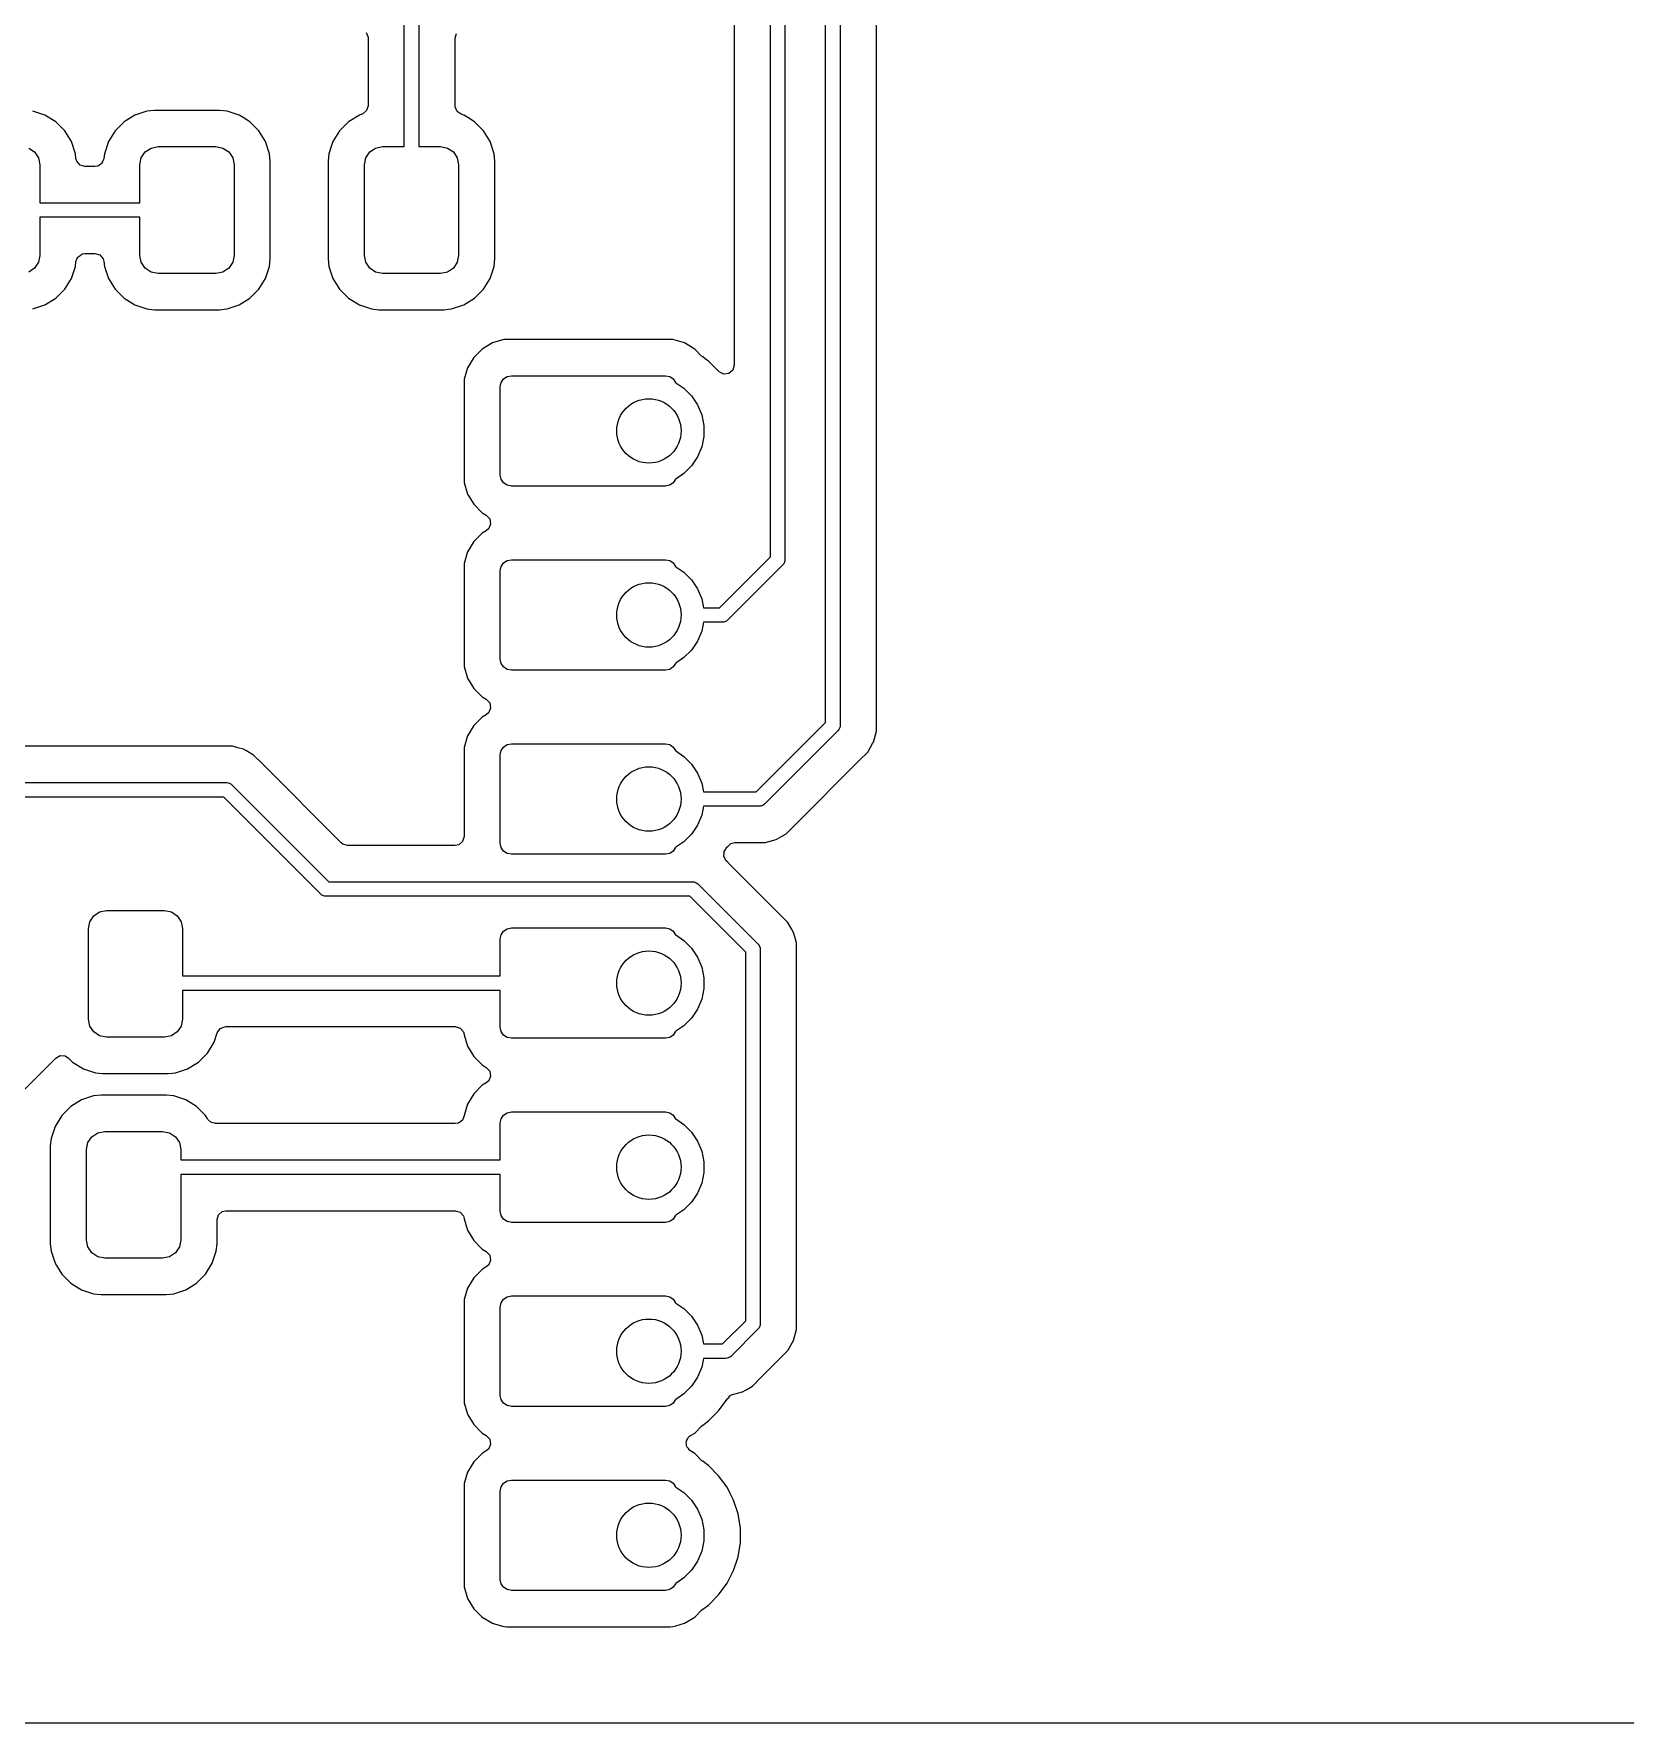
# Model space of a CAD drawing. Extents: x 78 to 227, y -124 to -75.
# Drawn here: x 123.08 to 145.05, y -123.88 to -100.56 of the extents above; entities that cross this region are included whole.
import ezdxf

# ---------------------------------------------------------------- set-up
doc = ezdxf.new("R2010")
doc.units = 0
doc.layers.add('BLACK', color=7, linetype='CONTINUOUS')

msp = doc.modelspace()

# ---------------------------------------------------------------- linework, layer by layer
at = {"layer": 'BLACK', "linetype": 'CONTINUOUS'}
for p, q in [((134.012, -110.067578), (134.012, -92.624422)), ((134.212, -92.583), (134.212, -110.109)), ((134.7125, -105.945639), (134.7125, -92.672059)), ((133.45, -94.869), (133.45, -107.823)), ((133.25, -107.781578), (133.25, -94.910421)), ((132.7495, -95.169097), (132.7495, -105.137693)), ((128.196, -102.122), (128.196, -100.062)), ((128.396, -100.062), (128.396, -102.122)), ((127.667947, -100.547796), (127.694772, -100.612311)), ((127.694772, -100.612311), (127.6955, -100.625732)), ((127.6955, -100.625732), (127.6955, -101.558267)), ((128.8965, -100.625732), (128.916185, -100.558693)), ((128.8965, -101.558267), (128.8965, -100.625732)), ((123.152565, -101.659593), (123.069297, -101.632001)), ((124.6432, -101.632001), (124.476668, -101.687185)), ((124.643203, -101.632), (124.6432, -101.632001)), ((124.74598, -101.621501), (124.643203, -101.632)), ((124.745998, -101.6215), (124.74598, -101.621501)), ((125.64601, -101.6215), (124.745998, -101.6215)), ((125.748795, -101.632), (125.64601, -101.6215)), ((125.748797, -101.632001), (125.748795, -101.632)), ((125.900432, -101.682248), (125.748797, -101.632001)), ((127.675815, -101.625306), (127.623011, -101.671061)), ((127.6955, -101.558267), (127.675815, -101.625306)), ((128.897228, -101.571683), (128.8965, -101.558267)), ((128.92405, -101.636199), (128.897228, -101.571683)), ((128.981494, -101.675972), (128.92405, -101.636199)), ((123.235835, -101.687186), (123.152565, -101.659593)), ((123.235837, -101.687187), (123.235835, -101.687186)), ((123.385151, -101.779286), (123.235837, -101.687187)), ((123.385155, -101.779289), (123.385151, -101.779286)), ((123.50921, -101.903344), (123.385155, -101.779289)), ((124.327342, -101.779289), (124.203289, -101.903342)), ((124.476663, -101.687187), (124.327342, -101.779289)), ((124.476668, -101.687185), (124.476663, -101.687187)), ((125.915331, -101.687185), (125.900432, -101.682248)), ((125.915336, -101.687187), (125.915331, -101.687185)), ((125.971888, -101.722069), (125.915336, -101.687187)), ((126.064656, -101.779288), (125.971888, -101.722069)), ((126.188712, -101.903344), (126.064656, -101.779288)), ((127.427342, -101.779289), (127.303289, -101.903342)), ((127.576663, -101.687187), (127.427342, -101.779289)), ((127.576671, -101.687184), (127.576663, -101.687187)), ((127.610506, -101.675972), (127.576671, -101.687184)), ((127.623011, -101.671061), (127.610506, -101.675972)), ((129.015328, -101.687184), (128.981494, -101.675972)), ((129.015334, -101.687186), (129.015328, -101.687184)), ((129.015335, -101.687186), (129.015334, -101.687186)), ((129.015336, -101.687187), (129.015335, -101.687186)), ((129.071888, -101.722069), (129.015336, -101.687187)), ((129.164656, -101.779288), (129.071888, -101.722069)), ((129.288712, -101.903344), (129.164656, -101.779288)), ((123.509213, -101.903348), (123.50921, -101.903344)), ((123.601312, -102.052662), (123.509213, -101.903348)), ((123.601313, -102.052664), (123.601312, -102.052662)), ((123.601314, -102.052666), (123.601313, -102.052664)), ((123.656499, -102.219203), (123.601314, -102.052666)), ((124.111185, -102.052668), (124.056001, -102.219204)), ((124.111187, -102.052663), (124.111185, -102.052668)), ((124.203289, -101.903342), (124.111187, -102.052663)), ((126.280814, -102.052666), (126.188712, -101.903344)), ((126.335999, -102.219203), (126.280814, -102.052666)), ((127.211185, -102.052668), (127.183662, -102.135727)), ((127.211187, -102.052663), (127.211185, -102.052668)), ((127.303289, -101.903342), (127.211187, -102.052663)), ((129.380814, -102.052666), (129.288712, -101.903344)), ((129.435999, -102.219203), (129.380814, -102.052666)), ((123.01217, -102.14103), (123.093276, -102.195224)), ((123.093276, -102.195224), (123.14747, -102.27633)), ((123.14747, -102.27633), (123.166499, -102.372002)), ((123.656499, -102.219204), (123.656499, -102.219203)), ((123.656499, -102.219205), (123.656499, -102.219204)), ((123.663231, -102.285102), (123.656499, -102.219205)), ((123.673795, -102.324011), (123.663231, -102.285102)), ((123.71955, -102.376815), (123.673795, -102.324011)), ((124.035145, -102.319712), (124.022871, -102.349795)), ((124.048648, -102.290147), (124.035145, -102.319712)), ((124.049268, -102.285103), (124.048273, -102.28754)), ((124.048273, -102.28754), (124.048648, -102.290147)), ((124.056, -102.219205), (124.049268, -102.285103)), ((124.056001, -102.219204), (124.056, -102.219205)), ((124.546, -102.372), (124.56503, -102.276329)), ((124.56503, -102.276329), (124.619223, -102.195223)), ((124.619223, -102.195223), (124.700329, -102.14103)), ((124.700329, -102.14103), (124.796, -102.122)), ((124.796, -102.122), (125.596, -102.122)), ((125.596, -102.122), (125.691671, -102.14103)), ((125.691671, -102.14103), (125.772777, -102.195223)), ((125.772777, -102.195223), (125.82697, -102.276329)), ((125.82697, -102.276329), (125.846, -102.372)), ((126.346499, -102.321992), (126.335999, -102.219203)), ((126.3465, -103.672009), (126.346499, -102.321992)), ((127.156, -102.219204), (127.1455, -102.321983)), ((127.1455, -102.321983), (127.1455, -103.672001)), ((127.156001, -102.219204), (127.156, -102.219204)), ((127.183662, -102.135727), (127.156001, -102.219203)), ((127.156001, -102.219203), (127.156001, -102.219204)), ((127.646, -102.372), (127.66503, -102.276329)), ((127.66503, -102.276329), (127.719223, -102.195223)), ((127.719223, -102.195223), (127.800329, -102.14103)), ((127.800329, -102.14103), (127.896, -102.122)), ((127.896, -102.122), (128.196, -102.122)), ((128.396, -102.122), (128.696, -102.122)), ((128.696, -102.122), (128.791671, -102.14103)), ((128.791671, -102.14103), (128.872777, -102.195223)), ((128.872777, -102.195223), (128.92697, -102.276329)), ((128.92697, -102.276329), (128.946, -102.372)), ((129.446499, -102.321992), (129.435999, -102.219203)), ((129.4465, -103.672009), (129.446499, -102.321992)), ((123.166499, -102.372002), (123.166499, -102.897)), ((123.786589, -102.3965), (123.71955, -102.376815)), ((123.92591, -102.3965), (123.786589, -102.3965)), ((123.960845, -102.391477), (123.92591, -102.3965)), ((123.962378, -102.390491), (123.960845, -102.391477)), ((123.96569, -102.389946), (123.962378, -102.390491)), ((123.992281, -102.371274), (123.96569, -102.389946)), ((124.019623, -102.353703), (123.992281, -102.371274)), ((124.020716, -102.351307), (124.019623, -102.353703)), ((124.022871, -102.349795), (124.020716, -102.351307)), ((124.546, -102.897), (124.546, -102.372)), ((125.846, -102.372), (125.846, -103.622)), ((127.646, -103.622), (127.646, -102.372)), ((128.946, -102.372), (128.946, -103.622)), ((123.166499, -102.897), (124.546, -102.897)), ((124.546, -103.097), (123.1665, -103.097)), ((123.1665, -103.097), (123.1665, -103.621999)), ((124.546, -103.622), (124.546, -103.097)), ((123.14747, -103.71767), (123.093276, -103.798776)), ((123.1665, -103.621999), (123.14747, -103.71767)), ((123.656499, -103.774797), (123.663231, -103.708897)), ((123.663231, -103.708897), (123.664225, -103.706459)), ((123.663851, -103.703853), (123.677352, -103.674289)), ((123.664225, -103.706459), (123.663851, -103.703853)), ((123.677352, -103.674289), (123.689627, -103.644206)), ((123.689627, -103.644206), (123.691781, -103.642692)), ((123.691781, -103.642692), (123.692876, -103.640297)), ((123.692876, -103.640297), (123.720216, -103.622726)), ((123.720216, -103.622726), (123.746807, -103.604055)), ((123.746807, -103.604055), (123.750119, -103.603509)), ((123.750119, -103.603509), (123.751654, -103.602523)), ((123.751654, -103.602523), (123.786589, -103.5975)), ((123.786589, -103.5975), (123.925911, -103.5975)), ((123.925911, -103.5975), (123.99295, -103.617185)), ((123.99295, -103.617185), (124.038705, -103.669989)), ((124.038705, -103.669989), (124.049269, -103.708898)), ((124.049269, -103.708898), (124.056001, -103.774797)), ((124.56503, -103.717671), (124.546, -103.622)), ((124.619223, -103.798777), (124.56503, -103.717671)), ((125.82697, -103.717671), (125.772777, -103.798777)), ((125.846, -103.622), (125.82697, -103.717671)), ((126.335999, -103.774797), (126.3465, -103.672009)), ((127.1455, -103.672001), (127.145501, -103.672018)), ((127.145501, -103.672018), (127.156, -103.774796)), ((127.66503, -103.717671), (127.646, -103.622)), ((127.719223, -103.798777), (127.66503, -103.717671)), ((128.92697, -103.717671), (128.872777, -103.798777)), ((128.946, -103.622), (128.92697, -103.717671)), ((129.435999, -103.774797), (129.4465, -103.672009)), ((123.093276, -103.798776), (123.01217, -103.85297)), ((123.509211, -104.090655), (123.601314, -103.941334)), ((123.601314, -103.941334), (123.656499, -103.774797)), ((124.056001, -103.774797), (124.056001, -103.774799)), ((124.056001, -103.774799), (124.111185, -103.941331)), ((124.111185, -103.941331), (124.111186, -103.941334)), ((124.111186, -103.941334), (124.203288, -104.090656)), ((124.700329, -103.85297), (124.619223, -103.798777)), ((124.796, -103.872), (124.700329, -103.85297)), ((125.596, -103.872), (124.796, -103.872)), ((125.691671, -103.85297), (125.596, -103.872)), ((125.772777, -103.798777), (125.691671, -103.85297)), ((126.188712, -104.090656), (126.280814, -103.941334)), ((126.280814, -103.941334), (126.335999, -103.774797)), ((127.156, -103.774796), (127.156001, -103.774799)), ((127.156001, -103.774799), (127.211185, -103.941331)), ((127.211185, -103.941331), (127.211186, -103.941334)), ((127.211186, -103.941334), (127.303288, -104.090656)), ((127.800329, -103.85297), (127.719223, -103.798777)), ((127.896, -103.872), (127.800329, -103.85297)), ((128.696, -103.872), (127.896, -103.872)), ((128.791671, -103.85297), (128.696, -103.872)), ((128.872777, -103.798777), (128.791671, -103.85297)), ((129.288712, -104.090656), (129.380814, -103.941334)), ((129.380814, -103.941334), (129.435999, -103.774797)), ((123.385155, -104.214711), (123.509211, -104.090655)), ((124.203288, -104.090656), (124.327344, -104.214712)), ((126.064656, -104.214712), (126.188712, -104.090656)), ((127.303288, -104.090656), (127.427344, -104.214712)), ((129.164656, -104.214712), (129.288712, -104.090656)), ((123.069297, -104.361999), (123.235834, -104.306814)), ((123.235834, -104.306814), (123.385155, -104.214711)), ((124.327344, -104.214712), (124.476666, -104.306814)), ((124.476666, -104.306814), (124.643203, -104.361999)), ((124.643203, -104.361999), (124.745991, -104.3725)), ((124.745991, -104.3725), (125.646008, -104.372499)), ((125.646008, -104.372499), (125.646016, -104.372498)), ((125.646016, -104.372498), (125.646019, -104.372498)), ((125.646019, -104.372498), (125.706996, -104.366269)), ((125.706996, -104.366269), (125.748797, -104.361999)), ((125.748797, -104.361999), (125.915334, -104.306814)), ((125.915334, -104.306814), (126.064656, -104.214712)), ((127.427344, -104.214712), (127.576666, -104.306814)), ((127.576666, -104.306814), (127.743203, -104.361999)), ((127.743203, -104.361999), (127.845991, -104.3725)), ((127.845991, -104.3725), (128.746008, -104.372499)), ((128.746008, -104.372499), (128.746016, -104.372498)), ((128.746016, -104.372498), (128.746019, -104.372498)), ((128.746019, -104.372498), (128.806996, -104.366269)), ((128.806996, -104.366269), (128.848797, -104.361999)), ((128.848797, -104.361999), (129.015334, -104.306814)), ((129.015334, -104.306814), (129.164656, -104.214712)), ((129.412042, -104.831435), (129.270056, -104.915405)), ((129.412045, -104.831434), (129.412042, -104.831435)), ((129.570447, -104.785413), (129.412045, -104.831434)), ((129.570453, -104.785412), (129.570447, -104.785413)), ((129.607458, -104.7825), (129.570453, -104.785412)), ((129.607466, -104.7825), (129.607458, -104.7825)), ((131.866534, -104.7825), (129.607466, -104.7825)), ((131.866541, -104.7825), (131.866534, -104.7825)), ((131.903546, -104.785412), (131.866541, -104.7825)), ((131.903552, -104.785413), (131.903546, -104.785412)), ((132.061954, -104.831434), (131.903552, -104.785413)), ((132.061957, -104.831435), (132.061954, -104.831434)), ((132.203943, -104.915405), (132.061957, -104.831435)), ((129.153405, -105.032056), (129.069435, -105.174042)), ((129.153412, -105.032047), (129.153405, -105.032056)), ((129.270047, -104.915412), (129.153412, -105.032047)), ((129.270056, -104.915405), (129.270047, -104.915412)), ((132.203946, -104.915407), (132.203943, -104.915405)), ((132.203947, -104.915408), (132.203946, -104.915407)), ((132.300147, -105.011608), (132.203947, -104.915408)), ((132.314938, -105.02424), (132.300147, -105.011608)), ((132.348129, -105.048355), (132.314938, -105.02424)), ((132.394462, -105.082018), (132.348129, -105.048355)), ((132.394466, -105.082021), (132.394462, -105.082018)), ((132.537819, -105.225374), (132.394466, -105.082021)), ((132.7495, -105.137693), (132.729815, -105.204732)), ((129.023412, -105.332453), (129.0205, -105.369458)), ((129.0205, -105.369458), (129.0205, -106.720541)), ((129.023413, -105.332447), (129.023412, -105.332453)), ((129.069434, -105.174045), (129.023413, -105.332447)), ((129.069435, -105.174042), (129.069434, -105.174045)), ((129.521, -105.4354), (129.532601, -105.377079)), ((129.532601, -105.377079), (129.565637, -105.327637)), ((129.565637, -105.327637), (129.615079, -105.294601)), ((129.615079, -105.294601), (129.6734, -105.283)), ((129.6734, -105.283), (131.8006, -105.283)), ((131.8006, -105.283), (131.858921, -105.294601)), ((131.858921, -105.294601), (131.908363, -105.327637)), ((131.908363, -105.327637), (131.941399, -105.377079)), ((131.941399, -105.377079), (131.94202, -105.380203)), ((132.544297, -105.231406), (132.537819, -105.225374)), ((132.607853, -105.260431), (132.544297, -105.231406)), ((132.677011, -105.250487), (132.607853, -105.260431)), ((132.729815, -105.204732), (132.677011, -105.250487)), ((129.521, -106.6546), (129.521, -105.4354)), ((131.94202, -105.380203), (132.055408, -105.455966)), ((132.055408, -105.455966), (132.161034, -105.561592)), ((132.161034, -105.561592), (132.244024, -105.685796)), ((132.244024, -105.685796), (132.301189, -105.823803)), ((132.301189, -105.823803), (132.330331, -105.970311)), ((132.330331, -105.970311), (132.330331, -106.119689)), ((134.7125, -110.02233), (134.7125, -105.945639)), ((132.301189, -106.266197), (132.244024, -106.404204)), ((132.330331, -106.119689), (132.301189, -106.266197)), ((132.161034, -106.528408), (132.055408, -106.634034)), ((132.244024, -106.404204), (132.161034, -106.528408)), ((129.0205, -106.720541), (129.023412, -106.757546)), ((129.023412, -106.757546), (129.023413, -106.757552)), ((129.023413, -106.757552), (129.069434, -106.915954)), ((129.532601, -106.712921), (129.521, -106.6546)), ((129.565637, -106.762363), (129.532601, -106.712921)), ((129.615079, -106.795399), (129.565637, -106.762363)), ((131.908363, -106.762363), (131.858921, -106.795399)), ((131.941399, -106.712921), (131.908363, -106.762363)), ((131.94202, -106.709796), (131.941399, -106.712921)), ((132.055408, -106.634034), (131.94202, -106.709796)), ((129.069434, -106.915954), (129.069435, -106.915957)), ((129.069435, -106.915957), (129.069436, -106.915959)), ((129.069436, -106.915959), (129.085701, -106.943461)), ((129.085701, -106.943461), (129.153405, -107.057943)), ((129.6734, -106.807), (129.615079, -106.795399)), ((131.8006, -106.807), (129.6734, -106.807)), ((131.858921, -106.795399), (131.8006, -106.807)), ((129.153405, -107.057943), (129.153412, -107.057952)), ((129.153412, -107.057952), (129.270047, -107.174587)), ((129.270047, -107.174587), (129.27005, -107.174589)), ((129.27005, -107.174589), (129.270053, -107.174592)), ((129.270053, -107.174592), (129.326996, -107.208268)), ((129.326996, -107.208268), (129.374679, -107.259338)), ((129.270047, -107.455412), (129.153412, -107.572047)), ((129.270053, -107.455408), (129.270047, -107.455412)), ((129.326996, -107.421732), (129.270053, -107.455408)), ((129.360536, -107.392669), (129.326996, -107.421732)), ((129.387182, -107.328079), (129.360536, -107.392669)), ((129.374679, -107.259338), (129.387182, -107.328079)), ((129.153405, -107.572056), (129.069435, -107.714042)), ((129.153412, -107.572047), (129.153405, -107.572056)), ((129.023412, -107.872453), (129.0205, -107.909458)), ((129.0205, -107.909458), (129.0205, -109.260541)), ((129.023413, -107.872447), (129.023412, -107.872453)), ((129.069434, -107.714045), (129.023413, -107.872447)), ((129.069435, -107.714042), (129.069434, -107.714045)), ((129.521, -107.9754), (129.532601, -107.917079)), ((129.532601, -107.917079), (129.565637, -107.867637)), ((129.565637, -107.867637), (129.615079, -107.834601)), ((129.615079, -107.834601), (129.6734, -107.823)), ((129.6734, -107.823), (131.8006, -107.823)), ((131.8006, -107.823), (131.858921, -107.834601)), ((131.858921, -107.834601), (131.908363, -107.867637)), ((131.908363, -107.867637), (131.941399, -107.917079)), ((131.941399, -107.917079), (131.94202, -107.920203)), ((131.94202, -107.920203), (132.055408, -107.995966)), ((132.546578, -108.485), (133.25, -107.781578)), ((133.420711, -107.89371), (132.658711, -108.655711)), ((133.433147, -107.878557), (133.420711, -107.89371)), ((133.448079, -107.842509), (133.433147, -107.878557)), ((133.45, -107.823), (133.448079, -107.842509)), ((129.521, -109.1946), (129.521, -107.9754)), ((132.055408, -107.995966), (132.161034, -108.101592)), ((132.161034, -108.101592), (132.244024, -108.225796)), ((132.244024, -108.225796), (132.301189, -108.363803)), ((132.301189, -108.363803), (132.325296, -108.485)), ((132.325296, -108.485), (132.546578, -108.485)), ((132.301189, -108.806197), (132.244024, -108.944204)), ((132.325296, -108.685), (132.301189, -108.806197)), ((132.588, -108.685), (132.325296, -108.685)), ((132.607509, -108.683079), (132.588, -108.685)), ((132.643557, -108.668147), (132.607509, -108.683079)), ((132.658711, -108.655711), (132.643557, -108.668147)), ((132.161034, -109.068408), (132.055408, -109.174034)), ((132.244024, -108.944204), (132.161034, -109.068408)), ((129.0205, -109.260541), (129.023412, -109.297546)), ((129.023412, -109.297546), (129.023413, -109.297552)), ((129.023413, -109.297552), (129.069434, -109.455954)), ((129.532601, -109.252921), (129.521, -109.1946)), ((129.565637, -109.302363), (129.532601, -109.252921)), ((129.615079, -109.335399), (129.565637, -109.302363)), ((129.6734, -109.347), (129.615079, -109.335399)), ((131.858921, -109.335399), (131.8006, -109.347)), ((131.908363, -109.302363), (131.858921, -109.335399)), ((131.941399, -109.252921), (131.908363, -109.302363)), ((131.94202, -109.249796), (131.941399, -109.252921)), ((132.055408, -109.174034), (131.94202, -109.249796)), ((129.069434, -109.455954), (129.069435, -109.455957)), ((129.069435, -109.455957), (129.153405, -109.597943)), ((131.8006, -109.347), (129.6734, -109.347)), ((129.153405, -109.597943), (129.153412, -109.597952)), ((129.153412, -109.597952), (129.270047, -109.714587)), ((129.270047, -109.714587), (129.27005, -109.714589)), ((129.27005, -109.714589), (129.270053, -109.714592)), ((129.270053, -109.714592), (129.326996, -109.748268)), ((129.326996, -109.748268), (129.374679, -109.799338)), ((129.374679, -109.799338), (129.387182, -109.868079)), ((129.270047, -109.995412), (129.153412, -110.112047)), ((129.270053, -109.995408), (129.270047, -109.995412)), ((129.326996, -109.961732), (129.270053, -109.995408)), ((129.360536, -109.932669), (129.326996, -109.961732)), ((129.387182, -109.868079), (129.360536, -109.932669)), ((134.712501, -110.022348), (134.7125, -110.02233)), ((134.712501, -110.029943), (134.712501, -110.022348)), ((134.712501, -110.188057), (134.712501, -110.029943)), ((129.069434, -110.254045), (129.023413, -110.412447)), ((129.069435, -110.254042), (129.069434, -110.254045)), ((129.153405, -110.112056), (129.069435, -110.254042)), ((129.153412, -110.112047), (129.153405, -110.112056)), ((133.054578, -111.025), (134.012, -110.067578)), ((134.182711, -110.179711), (133.166711, -111.195711)), ((134.195147, -110.164557), (134.182711, -110.179711)), ((134.210079, -110.128509), (134.195147, -110.164557)), ((134.212, -110.109), (134.210079, -110.128509)), ((134.671577, -110.340785), (134.712501, -110.188057)), ((125.658121, -110.3975), (122.220097, -110.3975)), ((125.658137, -110.397499), (125.658121, -110.3975)), ((125.665733, -110.397499), (125.658137, -110.397499)), ((125.823847, -110.397499), (125.665733, -110.397499)), ((125.899871, -110.41787), (125.823847, -110.397499)), ((125.976573, -110.438422), (125.899871, -110.41787)), ((125.976574, -110.438422), (125.976573, -110.438422)), ((125.976575, -110.438423), (125.976574, -110.438422)), ((126.007279, -110.45615), (125.976575, -110.438423)), ((126.007281, -110.456151), (126.007279, -110.45615)), ((126.113506, -110.51748), (126.007281, -110.456151)), ((129.023412, -110.412453), (129.0205, -110.449458)), ((129.0205, -110.449458), (129.0205, -111.6425)), ((129.023413, -110.412447), (129.023412, -110.412453)), ((129.521, -110.5154), (129.532601, -110.457079)), ((129.532601, -110.457079), (129.565637, -110.407637)), ((129.565637, -110.407637), (129.615079, -110.374601)), ((129.615079, -110.374601), (129.6734, -110.363)), ((129.6734, -110.363), (131.8006, -110.363)), ((131.8006, -110.363), (131.858921, -110.374601)), ((131.858921, -110.374601), (131.908363, -110.407637)), ((131.908363, -110.407637), (131.941399, -110.457079)), ((131.941399, -110.457079), (131.94202, -110.460203)), ((131.94202, -110.460203), (132.055408, -110.535966)), ((134.480716, -110.58952), (134.59252, -110.477716)), ((134.59252, -110.477716), (134.660674, -110.359669)), ((134.660674, -110.359669), (134.671577, -110.340785)), ((126.113507, -110.517481), (126.113506, -110.51748)), ((126.232378, -110.636352), (126.113507, -110.517481)), ((126.23238, -110.636355), (126.232378, -110.636352)), ((127.326206, -111.730181), (126.23238, -110.636355)), ((129.521, -111.7346), (129.521, -110.5154)), ((132.055408, -110.535966), (132.161034, -110.641592)), ((132.161034, -110.641592), (132.244024, -110.765796)), ((133.586728, -111.483506), (134.470506, -110.599728)), ((134.470506, -110.599728), (134.470511, -110.599724)), ((134.470511, -110.599724), (134.480714, -110.58952)), ((134.480714, -110.58952), (134.480716, -110.58952)), ((121.961421, -110.898), (125.74479, -110.898)), ((125.74479, -110.898), (125.764299, -110.899921)), ((125.764299, -110.899921), (125.800347, -110.914853)), ((125.800347, -110.914853), (125.815501, -110.927289)), ((125.815501, -110.927289), (127.155211, -112.267)), ((132.244024, -110.765796), (132.301189, -110.903803)), ((132.301189, -110.903803), (132.325296, -111.025)), ((125.703368, -111.098), (121.92, -111.098)), ((127.043079, -112.43771), (125.703368, -111.098)), ((132.325296, -111.025), (133.054578, -111.025)), ((133.166711, -111.195711), (133.151557, -111.208147)), ((132.301189, -111.346197), (132.244024, -111.484204)), ((132.325296, -111.225), (132.301189, -111.346197)), ((133.096, -111.225), (132.325296, -111.225)), ((133.115509, -111.223079), (133.096, -111.225)), ((133.151557, -111.208147), (133.115509, -111.223079)), ((129.0205, -111.6425), (129.000815, -111.709539)), ((132.161034, -111.608408), (132.055408, -111.714034)), ((132.244024, -111.484204), (132.161034, -111.608408)), ((133.327785, -111.684577), (133.393736, -111.6465)), ((133.393736, -111.6465), (133.464716, -111.60552)), ((133.464716, -111.60552), (133.57652, -111.493716)), ((133.57652, -111.493714), (133.586724, -111.483511)), ((133.57652, -111.493716), (133.57652, -111.493714)), ((133.586724, -111.483511), (133.586728, -111.483506)), ((127.346848, -111.746815), (127.326206, -111.730181)), ((127.413887, -111.7665), (127.346848, -111.746815)), ((128.8965, -111.7665), (127.413887, -111.7665)), ((128.948011, -111.755294), (128.8965, -111.7665)), ((129.000815, -111.709539), (128.948011, -111.755294)), ((129.532601, -111.792921), (129.521, -111.7346)), ((129.565637, -111.842363), (129.532601, -111.792921)), ((129.615079, -111.875399), (129.565637, -111.842363)), ((129.6734, -111.887), (129.615079, -111.875399)), ((131.8006, -111.887), (129.6734, -111.887)), ((131.858921, -111.875399), (131.8006, -111.887)), ((131.908363, -111.842363), (131.858921, -111.875399)), ((131.941399, -111.792921), (131.908363, -111.842363)), ((131.94202, -111.789796), (131.941399, -111.792921)), ((132.055408, -111.714034), (131.94202, -111.789796)), ((132.607403, -111.918328), (132.611142, -111.866059)), ((132.611142, -111.866059), (132.612388, -111.848638)), ((132.612388, -111.848638), (132.628253, -111.819085)), ((132.628253, -111.819085), (132.633708, -111.811577)), ((132.633708, -111.811577), (132.651787, -111.786694)), ((132.651787, -111.786694), (132.651791, -111.786685)), ((132.651791, -111.786685), (132.653, -111.784715)), ((132.653, -111.784715), (132.653656, -111.78412)), ((132.653656, -111.78412), (132.654652, -111.782751)), ((132.654652, -111.782751), (132.654939, -111.782959)), ((132.654939, -111.782959), (132.70481, -111.737837)), ((132.70481, -111.737837), (132.75873, -111.7255)), ((132.75873, -111.7255), (133.009331, -111.7255)), ((133.009331, -111.7255), (133.009347, -111.725501)), ((133.009347, -111.725501), (133.016943, -111.725501)), ((133.016943, -111.725501), (133.175054, -111.725501)), ((133.175054, -111.725501), (133.175057, -111.725501)), ((133.175057, -111.725501), (133.327785, -111.684577)), ((132.640885, -111.979649), (132.607403, -111.918328)), ((132.65952, -111.998284), (132.640885, -111.979649)), ((132.659521, -111.998286), (132.65952, -111.998284)), ((132.66659, -112.005355), (132.659521, -111.998286)), ((133.373809, -112.712574), (132.66659, -112.005355)), ((127.155211, -112.267), (132.179, -112.267)), ((132.179, -112.267), (132.198509, -112.268921)), ((132.198509, -112.268921), (132.234557, -112.283853)), ((132.234557, -112.283853), (132.249711, -112.296289)), ((132.249711, -112.296289), (133.080145, -113.126724)), ((127.058232, -112.450147), (127.043079, -112.43771)), ((127.06879, -112.45452), (127.058232, -112.450147)), ((127.094281, -112.465079), (127.06879, -112.45452)), ((127.11379, -112.467), (127.094281, -112.465079)), ((132.137578, -112.467), (127.11379, -112.467)), ((132.909435, -113.238856), (132.137578, -112.467)), ((123.836, -112.913), (123.85503, -112.817329)), ((123.85503, -112.817329), (123.909223, -112.736223)), ((123.909223, -112.736223), (123.990329, -112.68203)), ((123.990329, -112.68203), (124.086, -112.663)), ((124.086, -112.663), (124.886, -112.663)), ((124.886, -112.663), (124.981671, -112.68203)), ((124.981671, -112.68203), (125.062777, -112.736223)), ((125.062777, -112.736223), (125.11697, -112.817329)), ((125.11697, -112.817329), (125.136, -112.913)), ((133.37382, -112.712584), (133.373809, -112.712574)), ((133.37815, -112.716914), (133.37382, -112.712584)), ((133.378151, -112.716915), (133.37815, -112.716914)), ((133.489955, -112.828719), (133.378151, -112.716915)), ((133.489956, -112.828721), (133.489955, -112.828719)), ((133.489959, -112.828725), (133.489956, -112.828721)), ((133.539273, -112.914141), (133.489959, -112.828725)), ((123.836, -114.163), (123.836, -112.913)), ((125.136, -112.913), (125.136, -113.565)), ((129.521, -113.0554), (129.532601, -112.997079)), ((129.521, -113.565), (129.521, -113.0554)), ((129.532601, -112.997079), (129.565637, -112.947637)), ((129.565637, -112.947637), (129.615079, -112.914601)), ((129.615079, -112.914601), (129.6734, -112.903)), ((129.6734, -112.903), (131.8006, -112.903)), ((131.8006, -112.903), (131.858921, -112.914601)), ((131.858921, -112.914601), (131.908363, -112.947637)), ((131.908363, -112.947637), (131.941399, -112.997079)), ((131.941399, -112.997079), (131.94202, -113.000203)), ((131.94202, -113.000203), (132.055408, -113.075966)), ((133.569012, -112.965651), (133.539273, -112.914141)), ((133.593618, -113.057481), (133.569012, -112.965651)), ((133.607435, -113.109049), (133.593618, -113.057481)), ((132.055408, -113.075966), (132.161034, -113.181592)), ((132.161034, -113.181592), (132.244024, -113.305796)), ((132.909435, -118.325578), (132.909435, -113.238856)), ((133.080145, -113.126724), (133.092582, -113.141877)), ((133.092582, -113.141877), (133.093466, -113.144011)), ((133.093466, -113.144011), (133.107514, -113.177926)), ((133.107514, -113.177926), (133.109435, -113.197435)), ((133.109435, -113.197435), (133.109435, -118.367)), ((133.607438, -113.109061), (133.607435, -113.109049)), ((133.609935, -113.118376), (133.607438, -113.109061)), ((133.609935, -118.280329), (133.609935, -113.118376)), ((132.244024, -113.305796), (132.301189, -113.443803)), ((132.301189, -113.443803), (132.330331, -113.590311)), ((125.136, -113.565), (129.521, -113.565)), ((129.521, -113.765), (125.136, -113.765)), ((125.136, -113.765), (125.136, -114.163)), ((129.521, -114.2746), (129.521, -113.765)), ((132.330331, -113.739689), (132.301189, -113.886197)), ((132.330331, -113.590311), (132.330331, -113.739689)), ((132.301189, -113.886197), (132.244024, -114.024204)), ((123.85503, -114.258671), (123.836, -114.163)), ((125.136, -114.163), (125.11697, -114.258671)), ((132.161034, -114.148408), (132.055408, -114.254034)), ((132.244024, -114.024204), (132.161034, -114.148408)), ((123.909223, -114.339777), (123.85503, -114.258671)), ((123.990329, -114.39397), (123.909223, -114.339777)), ((124.086, -114.413), (123.990329, -114.39397)), ((124.886, -114.413), (124.086, -114.413)), ((124.981671, -114.39397), (124.886, -114.413)), ((125.062777, -114.339777), (124.981671, -114.39397)), ((125.11697, -114.258671), (125.062777, -114.339777)), ((125.570814, -114.482334), (125.614501, -114.350496)), ((125.614501, -114.350496), (125.654274, -114.293051)), ((125.654274, -114.293051), (125.71879, -114.266228)), ((125.71879, -114.266228), (125.732207, -114.2655)), ((125.732207, -114.2655), (128.89997, -114.2655)), ((128.89997, -114.2655), (128.967009, -114.285185)), ((128.967009, -114.285185), (129.012764, -114.337989)), ((129.012764, -114.337989), (129.021435, -114.371465)), ((129.021435, -114.371465), (129.022274, -114.371312)), ((129.022274, -114.371312), (129.023413, -114.377552)), ((129.023413, -114.377552), (129.069434, -114.535954)), ((129.532601, -114.332921), (129.521, -114.2746)), ((129.565637, -114.382363), (129.532601, -114.332921)), ((129.615079, -114.415399), (129.565637, -114.382363)), ((129.6734, -114.427), (129.615079, -114.415399)), ((131.8006, -114.427), (129.6734, -114.427)), ((131.858921, -114.415399), (131.8006, -114.427)), ((131.908363, -114.382363), (131.858921, -114.415399)), ((131.941399, -114.332921), (131.908363, -114.382363)), ((131.94202, -114.329796), (131.941399, -114.332921)), ((132.055408, -114.254034), (131.94202, -114.329796)), ((122.654521, -115.430713), (123.385756, -114.699479)), ((123.385756, -114.699479), (123.447075, -114.665997)), ((123.447075, -114.665997), (123.516767, -114.670981)), ((123.516767, -114.670981), (123.561114, -114.699482)), ((123.561114, -114.699482), (123.617344, -114.755712)), ((125.354656, -114.755712), (125.478712, -114.631656)), ((125.478712, -114.631656), (125.570814, -114.482334)), ((129.069434, -114.535954), (129.069435, -114.535957)), ((129.069435, -114.535957), (129.153405, -114.677943)), ((129.153405, -114.677943), (129.153412, -114.677952)), ((129.153412, -114.677952), (129.270047, -114.794587)), ((123.617344, -114.755712), (123.766666, -114.847814)), ((123.766666, -114.847814), (123.933203, -114.902999)), ((123.933203, -114.902999), (124.035991, -114.9135)), ((124.035991, -114.9135), (124.936008, -114.913499)), ((124.936008, -114.913499), (124.936016, -114.913498)), ((124.936016, -114.913498), (124.936019, -114.913498)), ((124.936019, -114.913498), (124.992302, -114.907748)), ((124.992302, -114.907748), (125.038797, -114.902999)), ((125.038797, -114.902999), (125.205334, -114.847814)), ((125.205334, -114.847814), (125.354656, -114.755712)), ((129.270047, -114.794587), (129.27005, -114.794589)), ((129.27005, -114.794589), (129.270053, -114.794592)), ((129.270053, -114.794592), (129.326996, -114.828268)), ((129.326996, -114.828268), (129.374679, -114.879338)), ((129.374679, -114.879338), (129.387182, -114.948079)), ((129.270047, -115.075412), (129.153412, -115.192047)), ((129.270053, -115.075408), (129.270047, -115.075412)), ((129.326996, -115.041732), (129.270053, -115.075408)), ((129.360536, -115.012669), (129.326996, -115.041732)), ((129.387182, -114.948079), (129.360536, -115.012669)), ((123.591342, -115.368289), (123.467289, -115.492342)), ((123.740663, -115.276187), (123.591342, -115.368289)), ((123.740668, -115.276185), (123.740663, -115.276187)), ((123.9072, -115.221001), (123.740668, -115.276185)), ((123.907203, -115.221), (123.9072, -115.221001)), ((124.00998, -115.210501), (123.907203, -115.221)), ((124.009998, -115.2105), (124.00998, -115.210501)), ((124.91001, -115.2105), (124.009998, -115.2105)), ((125.012795, -115.221), (124.91001, -115.2105)), ((125.012797, -115.221001), (125.012795, -115.221)), ((125.179334, -115.276186), (125.012797, -115.221001)), ((125.328656, -115.368288), (125.179334, -115.276186)), ((125.452712, -115.492344), (125.328656, -115.368288)), ((129.069434, -115.334045), (129.023413, -115.492447)), ((129.069435, -115.334042), (129.069434, -115.334045)), ((129.153405, -115.192056), (129.069435, -115.334042)), ((129.153412, -115.192047), (129.153405, -115.192056)), ((123.467289, -115.492342), (123.375187, -115.641663)), ((125.475604, -115.529458), (125.452712, -115.492344)), ((125.485558, -115.545596), (125.475604, -115.529458)), ((125.524058, -115.584815), (125.485558, -115.545596)), ((125.591097, -115.6045), (125.524058, -115.584815)), ((128.89997, -115.6045), (125.591097, -115.6045)), ((128.942476, -115.596987), (128.89997, -115.6045)), ((128.998706, -115.555514), (128.942476, -115.596987)), ((129.020487, -115.498361), (128.998706, -115.555514)), ((129.022274, -115.498688), (129.020487, -115.498361)), ((129.023413, -115.492447), (129.022274, -115.498688)), ((129.521, -115.5954), (129.532601, -115.537079)), ((129.521, -116.105), (129.521, -115.5954)), ((129.532601, -115.537079), (129.565637, -115.487637)), ((129.565637, -115.487637), (129.615079, -115.454601)), ((129.615079, -115.454601), (129.6734, -115.443)), ((129.6734, -115.443), (131.8006, -115.443)), ((131.8006, -115.443), (131.858921, -115.454601)), ((131.858921, -115.454601), (131.908363, -115.487637)), ((131.908363, -115.487637), (131.941399, -115.537079)), ((131.941399, -115.537079), (131.94202, -115.540203)), ((131.94202, -115.540203), (132.055408, -115.615966)), ((132.055408, -115.615966), (132.161034, -115.721592)), ((123.32, -115.808204), (123.3095, -115.910983)), ((123.320001, -115.808204), (123.32, -115.808204)), ((123.375186, -115.641666), (123.320001, -115.808203)), ((123.320001, -115.808203), (123.320001, -115.808204)), ((123.375187, -115.641663), (123.375186, -115.641666)), ((123.81, -115.961), (123.82903, -115.865329)), ((123.82903, -115.865329), (123.883223, -115.784223)), ((123.883223, -115.784223), (123.964329, -115.73003)), ((123.964329, -115.73003), (124.06, -115.711)), ((124.06, -115.711), (124.86, -115.711)), ((124.86, -115.711), (124.955671, -115.73003)), ((124.955671, -115.73003), (125.036777, -115.784223)), ((125.036777, -115.784223), (125.09097, -115.865329)), ((125.09097, -115.865329), (125.11, -115.961)), ((132.161034, -115.721592), (132.244024, -115.845796)), ((132.244024, -115.845796), (132.301189, -115.983803)), ((123.3095, -115.910983), (123.3095, -117.261001)), ((123.81, -117.211), (123.81, -115.961)), ((125.11, -115.961), (125.11, -116.105)), ((132.301189, -115.983803), (132.330331, -116.130311)), ((125.11, -116.105), (129.521, -116.105)), ((129.521, -116.305), (125.11, -116.305)), ((125.11, -116.305), (125.11, -117.211)), ((129.521, -116.8146), (129.521, -116.305)), ((132.330331, -116.279689), (132.301189, -116.426197)), ((132.330331, -116.130311), (132.330331, -116.279689)), ((132.244024, -116.564204), (132.161034, -116.688408)), ((132.301189, -116.426197), (132.244024, -116.564204)), ((132.055408, -116.794034), (131.94202, -116.869796)), ((132.161034, -116.688408), (132.055408, -116.794034)), ((125.6105, -116.9295), (125.630185, -116.862461)), ((125.6105, -117.261009), (125.6105, -116.9295)), ((125.630185, -116.862461), (125.682989, -116.816706)), ((125.682989, -116.816706), (125.7345, -116.8055)), ((125.7345, -116.8055), (128.89997, -116.8055)), ((128.89997, -116.8055), (128.967009, -116.825185)), ((128.967009, -116.825185), (129.012764, -116.877989)), ((129.012764, -116.877989), (129.021435, -116.911465)), ((129.021435, -116.911465), (129.022274, -116.911312)), ((129.022274, -116.911312), (129.023413, -116.917552)), ((129.023413, -116.917552), (129.069434, -117.075954)), ((129.532601, -116.872921), (129.521, -116.8146)), ((129.565637, -116.922363), (129.532601, -116.872921)), ((129.615079, -116.955399), (129.565637, -116.922363)), ((129.6734, -116.967), (129.615079, -116.955399)), ((131.8006, -116.967), (129.6734, -116.967)), ((131.858921, -116.955399), (131.8006, -116.967)), ((131.908363, -116.922363), (131.858921, -116.955399)), ((131.941399, -116.872921), (131.908363, -116.922363)), ((131.94202, -116.869796), (131.941399, -116.872921)), ((123.3095, -117.261001), (123.309501, -117.261018)), ((123.309501, -117.261018), (123.32, -117.363796)), ((123.82903, -117.306671), (123.81, -117.211)), ((125.11, -117.211), (125.09097, -117.306671)), ((125.599999, -117.363797), (125.6105, -117.261009)), ((129.069434, -117.075954), (129.069435, -117.075957)), ((129.069435, -117.075957), (129.153405, -117.217943)), ((129.153405, -117.217943), (129.153412, -117.217952)), ((129.153412, -117.217952), (129.270047, -117.334587)), ((123.32, -117.363796), (123.320001, -117.363799)), ((123.320001, -117.363799), (123.375185, -117.530331)), ((123.883223, -117.387777), (123.82903, -117.306671)), ((123.964329, -117.44197), (123.883223, -117.387777)), ((124.06, -117.461), (123.964329, -117.44197)), ((124.86, -117.461), (124.06, -117.461)), ((124.955671, -117.44197), (124.86, -117.461)), ((125.036777, -117.387777), (124.955671, -117.44197)), ((125.09097, -117.306671), (125.036777, -117.387777)), ((125.544814, -117.530334), (125.599999, -117.363797)), ((129.270047, -117.334587), (129.27005, -117.334589)), ((129.27005, -117.334589), (129.270053, -117.334592)), ((129.270053, -117.334592), (129.326996, -117.368268)), ((129.326996, -117.368268), (129.374679, -117.419338)), ((129.387182, -117.488079), (129.360536, -117.552669)), ((129.374679, -117.419338), (129.387182, -117.488079)), ((123.375185, -117.530331), (123.375187, -117.530336)), ((123.375187, -117.530336), (123.39469, -117.561956)), ((123.39469, -117.561956), (123.467288, -117.679656)), ((123.467288, -117.679656), (123.591344, -117.803712)), ((125.328656, -117.803712), (125.452712, -117.679656)), ((125.452712, -117.679656), (125.544814, -117.530334)), ((129.153405, -117.732056), (129.069435, -117.874042)), ((129.153412, -117.732047), (129.153405, -117.732056)), ((129.270047, -117.615412), (129.153412, -117.732047)), ((129.270053, -117.615408), (129.270047, -117.615412)), ((129.326996, -117.581731), (129.270053, -117.615408)), ((129.360536, -117.552669), (129.326996, -117.581731)), ((123.591344, -117.803712), (123.740666, -117.895814)), ((123.740666, -117.895814), (123.907203, -117.950999)), ((123.907203, -117.950999), (124.009991, -117.9615)), ((124.009991, -117.9615), (124.910008, -117.961499)), ((124.910008, -117.961499), (124.910016, -117.961498)), ((124.910016, -117.961498), (124.910019, -117.961498)), ((124.910019, -117.961498), (124.966302, -117.955748)), ((124.966302, -117.955748), (125.012797, -117.950999)), ((125.012797, -117.950999), (125.179334, -117.895814)), ((125.179334, -117.895814), (125.328656, -117.803712)), ((129.069434, -117.874045), (129.023413, -118.032447)), ((129.069435, -117.874042), (129.069434, -117.874045)), ((129.023412, -118.032453), (129.0205, -118.069458)), ((129.0205, -118.069458), (129.0205, -119.420541)), ((129.023413, -118.032447), (129.023412, -118.032453)), ((129.521, -118.1354), (129.532601, -118.077079)), ((129.521, -119.3546), (129.521, -118.1354)), ((129.532601, -118.077079), (129.565637, -118.027637)), ((129.565637, -118.027637), (129.615079, -117.994601)), ((129.615079, -117.994601), (129.6734, -117.983)), ((129.6734, -117.983), (131.8006, -117.983)), ((131.8006, -117.983), (131.858921, -117.994601)), ((131.858921, -117.994601), (131.908363, -118.027637)), ((131.908363, -118.027637), (131.941399, -118.077079)), ((131.941399, -118.077079), (131.94202, -118.080203)), ((131.94202, -118.080203), (132.055408, -118.155966)), ((132.055408, -118.155966), (132.161034, -118.261592)), ((132.161034, -118.261592), (132.244024, -118.385796)), ((132.244024, -118.385796), (132.301189, -118.523803)), ((132.590013, -118.645), (132.909435, -118.325578)), ((133.092582, -118.422557), (133.080146, -118.43771)), ((133.107514, -118.386509), (133.092582, -118.422557)), ((133.109435, -118.367), (133.107514, -118.386509)), ((133.609936, -118.280347), (133.609935, -118.280329)), ((133.609936, -118.287942), (133.609936, -118.280347)), ((133.609936, -118.446057), (133.609936, -118.287942)), ((132.301189, -118.523803), (132.325296, -118.645)), ((132.325296, -118.645), (132.590013, -118.645)), ((133.080146, -118.43771), (132.702146, -118.815711)), ((133.489955, -118.735716), (133.569012, -118.598784)), ((133.569012, -118.598784), (133.609936, -118.446057)), ((132.325296, -118.845), (132.301189, -118.966197)), ((132.631435, -118.845), (132.325296, -118.845)), ((132.650944, -118.843079), (132.631435, -118.845)), ((132.686992, -118.828147), (132.650944, -118.843079)), ((132.702146, -118.815711), (132.686992, -118.828147)), ((133.111956, -119.113714), (133.489955, -118.735716)), ((132.244024, -119.104204), (132.161034, -119.228408)), ((132.301189, -118.966197), (132.244024, -119.104204)), ((133.000151, -119.22552), (133.111955, -119.113716)), ((133.111955, -119.113716), (133.111956, -119.113714)), ((129.532601, -119.412921), (129.521, -119.3546)), ((132.055408, -119.334034), (131.94202, -119.409796)), ((132.161034, -119.228408), (132.055408, -119.334034)), ((132.673259, -119.382363), (132.690685, -119.359548)), ((132.690685, -119.359548), (132.698217, -119.355933)), ((132.698217, -119.355933), (132.701516, -119.352441)), ((132.701516, -119.352441), (132.721823, -119.342933)), ((132.721823, -119.342933), (132.726798, -119.341131)), ((132.726798, -119.341131), (132.86322, -119.304577)), ((132.86322, -119.304577), (132.913339, -119.275639)), ((132.913339, -119.275639), (133.000151, -119.22552)), ((129.0205, -119.420541), (129.023412, -119.457546)), ((129.023412, -119.457546), (129.023413, -119.457552)), ((129.023413, -119.457552), (129.069434, -119.615954)), ((129.565637, -119.462363), (129.532601, -119.412921)), ((129.615079, -119.495399), (129.565637, -119.462363)), ((129.6734, -119.507), (129.615079, -119.495399)), ((131.8006, -119.507), (129.6734, -119.507)), ((131.858921, -119.495399), (131.8006, -119.507)), ((131.908363, -119.462363), (131.858921, -119.495399)), ((131.941399, -119.412921), (131.908363, -119.462363)), ((131.94202, -119.409796), (131.941399, -119.412921)), ((132.394464, -119.707981), (132.534981, -119.567464)), ((132.534981, -119.567464), (132.651787, -119.406694)), ((132.651787, -119.406694), (132.653548, -119.403237)), ((132.653548, -119.403237), (132.673259, -119.382363)), ((129.069434, -119.615954), (129.069435, -119.615957)), ((129.069435, -119.615957), (129.069436, -119.615959)), ((129.069436, -119.615959), (129.072714, -119.621501)), ((129.072714, -119.621501), (129.153405, -119.757943)), ((129.153405, -119.757943), (129.153412, -119.757952)), ((129.153412, -119.757952), (129.270047, -119.874587)), ((132.203947, -119.874592), (132.300148, -119.778389)), ((132.300148, -119.778389), (132.314939, -119.765758)), ((132.314939, -119.765758), (132.394464, -119.707981)), ((129.270047, -119.874587), (129.27005, -119.874589)), ((129.27005, -119.874589), (129.270053, -119.874592)), ((129.270053, -119.874592), (129.326504, -119.907977)), ((129.326504, -119.907977), (129.326996, -119.908268)), ((129.326996, -119.908268), (129.374679, -119.959338)), ((129.387182, -120.028079), (129.360536, -120.092669)), ((129.374679, -119.959338), (129.387182, -120.028079)), ((132.086817, -120.001921), (132.090758, -119.992366)), ((132.091324, -120.026702), (132.086817, -120.001921)), ((132.090588, -119.98203), (132.103856, -119.960616)), ((132.090758, -119.992366), (132.090588, -119.98203)), ((132.09174, -120.05189), (132.091324, -120.026702)), ((132.097471, -120.060492), (132.09174, -120.05189)), ((132.099321, -120.070663), (132.097471, -120.060492)), ((132.103856, -119.960616), (132.113462, -119.937332)), ((132.113462, -119.937332), (132.123874, -119.928309)), ((132.123874, -119.928309), (132.127389, -119.922638)), ((132.127389, -119.922638), (132.134127, -119.919425)), ((132.134127, -119.919425), (132.147004, -119.908268)), ((132.147004, -119.908268), (132.147496, -119.907977)), ((132.147496, -119.907977), (132.203947, -119.874592)), ((129.153405, -120.272056), (129.069435, -120.414042)), ((129.153412, -120.272047), (129.153405, -120.272056)), ((129.270047, -120.155412), (129.153412, -120.272047)), ((129.270053, -120.155408), (129.270047, -120.155412)), ((129.326996, -120.121732), (129.270053, -120.155408)), ((129.360536, -120.092669), (129.326996, -120.121732)), ((132.11651, -120.089073), (132.099321, -120.070663)), ((132.130477, -120.110038), (132.11651, -120.089073)), ((132.138259, -120.11656), (132.130477, -120.110038)), ((132.203947, -120.155408), (132.138259, -120.11656)), ((132.304, -120.255461), (132.203947, -120.155408)), ((132.308175, -120.25896), (132.304, -120.255461)), ((132.314938, -120.26424), (132.308175, -120.25896)), ((132.345913, -120.286745), (132.314938, -120.26424)), ((132.394464, -120.322019), (132.345913, -120.286745)), ((129.069434, -120.414045), (129.023413, -120.572447)), ((129.069435, -120.414042), (129.069434, -120.414045)), ((129.615079, -120.534601), (129.6734, -120.523)), ((129.6734, -120.523), (131.8006, -120.523)), ((131.8006, -120.523), (131.858921, -120.534601)), ((132.534981, -120.462536), (132.394464, -120.322019)), ((132.651787, -120.623306), (132.534981, -120.462536)), ((129.023412, -120.572453), (129.0205, -120.609458)), ((129.0205, -120.609458), (129.0205, -121.960541)), ((129.023413, -120.572447), (129.023412, -120.572453)), ((129.521, -120.6754), (129.532601, -120.617079)), ((129.521, -121.8946), (129.521, -120.6754)), ((129.532601, -120.617079), (129.565637, -120.567637)), ((129.565637, -120.567637), (129.615079, -120.534601)), ((131.858921, -120.534601), (131.908363, -120.567637)), ((131.908363, -120.567637), (131.941399, -120.617079)), ((131.941399, -120.617079), (131.94202, -120.620203)), ((131.94202, -120.620203), (132.055408, -120.695966)), ((132.055408, -120.695966), (132.161034, -120.801592)), ((132.696035, -120.710149), (132.651787, -120.623306)), ((132.742005, -120.800367), (132.696035, -120.710149)), ((132.161034, -120.801592), (132.244024, -120.925796)), ((132.244024, -120.925796), (132.301189, -121.063803)), ((132.742005, -120.800368), (132.742005, -120.800367)), ((132.803413, -120.989364), (132.742005, -120.800368)), ((132.8345, -121.185639), (132.803413, -120.989364)), ((132.301189, -121.063803), (132.330331, -121.210311)), ((132.330331, -121.210311), (132.330331, -121.359689)), ((132.8345, -121.384361), (132.8345, -121.185639)), ((132.330331, -121.359689), (132.301189, -121.506197)), ((132.803413, -121.580636), (132.8345, -121.384361)), ((132.244024, -121.644204), (132.161034, -121.768408)), ((132.301189, -121.506197), (132.244024, -121.644204)), ((132.742005, -121.769632), (132.803413, -121.580636)), ((129.532601, -121.952921), (129.521, -121.8946)), ((132.055408, -121.874034), (131.94202, -121.949796)), ((132.161034, -121.768408), (132.055408, -121.874034)), ((132.651787, -121.946694), (132.742005, -121.769632)), ((129.0205, -121.960541), (129.023412, -121.997546)), ((129.023412, -121.997546), (129.023413, -121.997552)), ((129.023413, -121.997552), (129.069434, -122.155954)), ((129.069434, -122.155954), (129.069435, -122.155957)), ((129.069435, -122.155957), (129.153405, -122.297943)), ((129.565637, -122.002363), (129.532601, -121.952921)), ((129.615079, -122.035399), (129.565637, -122.002363)), ((129.6734, -122.047), (129.615079, -122.035399)), ((131.8006, -122.047), (129.6734, -122.047)), ((131.858921, -122.035399), (131.8006, -122.047)), ((131.908363, -122.002363), (131.858921, -122.035399)), ((131.941399, -121.952921), (131.908363, -122.002363)), ((131.94202, -121.949796), (131.941399, -121.952921)), ((132.394464, -122.247981), (132.534981, -122.107464)), ((132.534981, -122.107464), (132.651787, -121.946694)), ((129.153405, -122.297943), (129.153412, -122.297952)), ((129.153412, -122.297952), (129.270047, -122.414587)), ((132.203947, -122.414592), (132.300148, -122.318389)), ((132.300148, -122.318389), (132.314939, -122.305758)), ((132.314939, -122.305758), (132.394464, -122.247981)), ((129.270047, -122.414587), (129.270051, -122.41459)), ((129.270051, -122.41459), (129.270053, -122.414592)), ((129.270053, -122.414592), (129.412041, -122.498564)), ((129.412041, -122.498564), (129.453816, -122.510701)), ((129.453816, -122.510701), (129.570447, -122.544586)), ((129.570447, -122.544586), (129.57045, -122.544586)), ((129.57045, -122.544586), (129.570452, -122.544587)), ((129.570452, -122.544587), (129.607466, -122.5475)), ((129.607466, -122.5475), (129.607474, -122.5475)), ((129.607474, -122.5475), (131.866526, -122.5475)), ((131.866526, -122.5475), (131.866534, -122.5475)), ((131.866534, -122.5475), (131.903548, -122.544587)), ((131.903548, -122.544587), (131.90355, -122.544586)), ((131.90355, -122.544586), (131.903552, -122.544586)), ((131.903552, -122.544586), (131.945323, -122.532449)), ((131.945323, -122.532449), (132.061959, -122.498564)), ((132.061959, -122.498564), (132.203947, -122.414592)), ((227.0895, -123.8785), (99.438, -123.8785))]:
    msp.add_line(p, q, dxfattribs=at)
at = {"layer": 'BLACK'}
for centre in [(131.572, -106.045), (131.572, -108.585), (131.572, -111.125), (131.572, -113.665), (131.572, -116.205), (131.572, -118.745), (131.572, -121.285)]:
    msp.add_circle(centre, 0.4445, dxfattribs=at)
at = {"layer": 'WHITE'}
for centre in [(131.572, -106.045), (131.572, -108.585), (131.572, -111.125), (131.572, -113.665), (131.572, -116.205), (131.572, -118.745), (131.572, -121.285)]:
    msp.add_circle(centre, 0.4445, dxfattribs=at)

doc.saveas('drawing.dxf')
